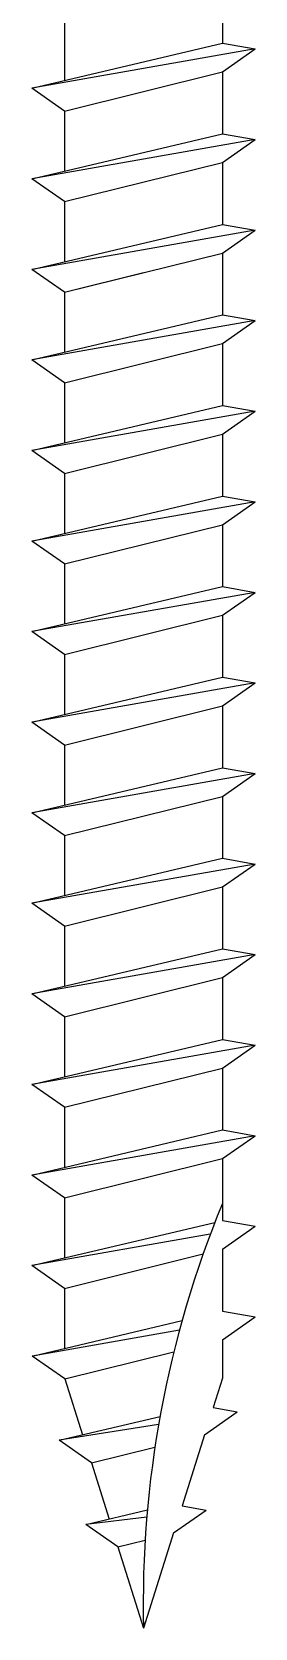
# Model space of a CAD drawing. Header units: inches. Extents: x -2661 to 42767, y -1222 to 9099.
# Drawn here: x 1930.687 to 1930.933, y 1411.547 to 1413.31 of the extents above; entities that cross this region are included whole.
import ezdxf

# ---------------------------------------------------------------- set-up
doc = ezdxf.new("R2010")
doc.units = ezdxf.units.IN
doc.header["$LTSCALE"] = 12
doc.header["$MEASUREMENT"] = 0
doc.layers.get('0').update_dxf_attribs({"linetype": 'CONTINUOUS'})
doc.layers.add('S-FASTENERS', color=2, linetype='CONTINUOUS')
doc.layers.add('S-SIMPSON', color=2, linetype='CONTINUOUS')

# ---------------------------------------------------------------- blocks, each defined once
blk = doc.blocks.new('SDS.25X6-f')
at = {"layer": 'S-SIMPSON', "color": 1}
for p, q in [((0.087, -4.1816), (0.087, -4.25)), ((0.087, -4.1816), (0.087, -4.25)), ((0.087, -4.1816), (0.087, -4.25)), ((0.087, -4.1816), (0.087, -4.25)), ((0.087, -4.1816), (0.087, -4.25)), ((-0.087, -4.2249), (-0.087, -4.2912)), ((-0.087, -4.2249), (-0.087, -4.2912)), ((-0.087, -4.2249), (-0.087, -4.2912)), ((-0.087, -4.2249), (-0.087, -4.2912)), ((-0.087, -4.2249), (-0.087, -4.2912)), ((-0.123, -4.2997), (0.087, -4.25)), ((-0.123, -4.2997), (0.087, -4.25)), ((-0.123, -4.2997), (0.087, -4.25)), ((0.123, -4.2563), (-0.123, -4.2997)), ((0.123, -4.2563), (-0.123, -4.2997)), ((0.123, -4.2563), (-0.123, -4.2997)), ((0.087, -4.25), (0.123, -4.2563)), ((0.087, -4.25), (0.123, -4.2563)), ((0.087, -4.25), (0.123, -4.2563)), ((0.087, -4.2816), (0.123, -4.2563)), ((0.087, -4.2816), (0.123, -4.2563)), ((0.087, -4.2816), (0.123, -4.2563)), ((-0.087, -4.3249), (0.087, -4.2816)), ((-0.087, -4.3249), (0.087, -4.2816)), ((-0.087, -4.3249), (0.087, -4.2816)), ((0.087, -4.2816), (0.087, -4.35)), ((0.087, -4.2816), (0.087, -4.35)), ((0.087, -4.2816), (0.087, -4.35)), ((0.087, -4.2816), (0.087, -4.35)), ((0.087, -4.2816), (0.087, -4.35)), ((0.087, -4.2816), (0.087, -4.35)), ((0.087, -4.2816), (0.087, -4.35)), ((0.087, -4.2816), (0.087, -4.35)), ((-0.087, -4.3249), (-0.123, -4.2997)), ((-0.087, -4.3249), (-0.123, -4.2997)), ((-0.087, -4.3249), (-0.123, -4.2997)), ((-0.087, -4.3249), (-0.087, -4.3912)), ((-0.087, -4.3249), (-0.087, -4.3912)), ((-0.087, -4.3249), (-0.087, -4.3912)), ((-0.087, -4.3249), (-0.087, -4.3912)), ((-0.087, -4.3249), (-0.087, -4.3912)), ((-0.087, -4.3249), (-0.087, -4.3912)), ((-0.087, -4.3249), (-0.087, -4.3912)), ((-0.087, -4.3249), (-0.087, -4.3912)), ((-0.123, -4.3997), (0.087, -4.35)), ((-0.123, -4.3997), (0.087, -4.35)), ((-0.123, -4.3997), (0.087, -4.35)), ((-0.123, -4.3997), (0.087, -4.35)), ((0.087, -4.35), (0.123, -4.3563)), ((0.087, -4.35), (0.123, -4.3563)), ((0.087, -4.35), (0.123, -4.3563)), ((0.087, -4.35), (0.123, -4.3563)), ((0.123, -4.3563), (-0.123, -4.3997)), ((0.123, -4.3563), (-0.123, -4.3997)), ((0.123, -4.3563), (-0.123, -4.3997)), ((0.123, -4.3563), (-0.123, -4.3997)), ((0.087, -4.3816), (0.123, -4.3563)), ((0.087, -4.3816), (0.123, -4.3563)), ((0.087, -4.3816), (0.123, -4.3563)), ((0.087, -4.3816), (0.123, -4.3563)), ((-0.087, -4.4249), (0.087, -4.3816)), ((-0.087, -4.4249), (0.087, -4.3816)), ((-0.087, -4.4249), (0.087, -4.3816)), ((-0.087, -4.4249), (0.087, -4.3816)), ((0.087, -4.3816), (0.087, -4.45)), ((0.087, -4.3816), (0.087, -4.45)), ((0.087, -4.3816), (0.087, -4.45)), ((0.087, -4.3816), (0.087, -4.45)), ((0.087, -4.3816), (0.087, -4.45)), ((0.087, -4.3816), (0.087, -4.45)), ((-0.087, -4.4249), (-0.123, -4.3997)), ((-0.087, -4.4249), (-0.123, -4.3997)), ((-0.087, -4.4249), (-0.123, -4.3997)), ((-0.087, -4.4249), (-0.123, -4.3997)), ((-0.087, -4.4249), (-0.087, -4.4912)), ((-0.087, -4.4249), (-0.087, -4.4912)), ((-0.087, -4.4249), (-0.087, -4.4912)), ((-0.087, -4.4249), (-0.087, -4.4912)), ((-0.087, -4.4249), (-0.087, -4.4912)), ((-0.087, -4.4249), (-0.087, -4.4912)), ((-0.123, -4.4997), (0.087, -4.45)), ((-0.123, -4.4997), (0.087, -4.45)), ((-0.123, -4.4997), (0.087, -4.45)), ((-0.123, -4.4997), (0.087, -4.45)), ((0.123, -4.4563), (-0.123, -4.4997)), ((0.123, -4.4563), (-0.123, -4.4997)), ((0.123, -4.4563), (-0.123, -4.4997)), ((0.123, -4.4563), (-0.123, -4.4997)), ((0.087, -4.45), (0.123, -4.4563)), ((0.087, -4.45), (0.123, -4.4563)), ((0.087, -4.45), (0.123, -4.4563)), ((0.087, -4.45), (0.123, -4.4563)), ((0.087, -4.4816), (0.123, -4.4563)), ((0.087, -4.4816), (0.123, -4.4563)), ((0.087, -4.4816), (0.123, -4.4563)), ((0.087, -4.4816), (0.123, -4.4563)), ((-0.087, -4.5249), (0.087, -4.4816)), ((-0.087, -4.5249), (0.087, -4.4816)), ((-0.087, -4.5249), (0.087, -4.4816)), ((-0.087, -4.5249), (0.087, -4.4816)), ((0.087, -4.4816), (0.087, -4.55)), ((0.087, -4.4816), (0.087, -4.55)), ((0.087, -4.4816), (0.087, -4.55)), ((0.087, -4.4816), (0.087, -4.55)), ((0.087, -4.4816), (0.087, -4.55)), ((0.087, -4.4816), (0.087, -4.55)), ((0.087, -4.4816), (0.087, -4.55)), ((-0.087, -4.5249), (-0.123, -4.4997)), ((-0.087, -4.5249), (-0.123, -4.4997)), ((-0.087, -4.5249), (-0.123, -4.4997)), ((-0.087, -4.5249), (-0.123, -4.4997)), ((-0.087, -4.5249), (-0.123, -4.4997)), ((-0.087, -4.5249), (0, -4.5032)), ((-0.087, -4.5249), (-0.087, -4.5912)), ((-0.087, -4.5249), (-0.087, -4.5912)), ((-0.087, -4.5249), (-0.087, -4.5912)), ((-0.087, -4.5249), (-0.087, -4.5912)), ((-0.087, -4.5249), (-0.087, -4.5912)), ((-0.087, -4.5249), (-0.087, -4.5912)), ((-0.087, -4.5249), (-0.087, -4.5912)), ((-0.123, -4.5997), (0.087, -4.55)), ((-0.123, -4.5997), (0.087, -4.55)), ((-0.123, -4.5997), (0.087, -4.55)), ((-0.123, -4.5997), (0.087, -4.55)), ((0.123, -4.5563), (-0.123, -4.5997)), ((0.123, -4.5563), (-0.123, -4.5997)), ((0.123, -4.5563), (-0.123, -4.5997)), ((0.123, -4.5563), (-0.123, -4.5997)), ((0.087, -4.55), (0.123, -4.5563)), ((0.087, -4.55), (0.123, -4.5563)), ((0.087, -4.55), (0.123, -4.5563)), ((0.087, -4.55), (0.123, -4.5563)), ((0.087, -4.5816), (0.123, -4.5563)), ((0.087, -4.5816), (0.123, -4.5563)), ((0.087, -4.5816), (0.123, -4.5563)), ((0.087, -4.5816), (0.123, -4.5563)), ((-0.087, -4.6249), (0.087, -4.5816)), ((-0.087, -4.6249), (0.087, -4.5816)), ((-0.087, -4.6249), (0.087, -4.5816)), ((-0.087, -4.6249), (0.087, -4.5816)), ((0.087, -4.5816), (0.087, -4.65)), ((0.087, -4.5816), (0.087, -4.65)), ((0.087, -4.5816), (0.087, -4.65)), ((0.087, -4.5816), (0.087, -4.65)), ((0.087, -4.5816), (0.087, -4.65)), ((0.087, -4.5816), (0.087, -4.65)), ((0.087, -4.5816), (0.087, -4.65)), ((-0.087, -4.6249), (-0.123, -4.5997)), ((-0.087, -4.6249), (-0.123, -4.5997)), ((-0.087, -4.6249), (-0.123, -4.5997)), ((-0.087, -4.6249), (-0.123, -4.5997)), ((-0.087, -4.6249), (-0.087, -4.6912)), ((-0.087, -4.6249), (-0.087, -4.6912)), ((-0.087, -4.6249), (-0.087, -4.6912)), ((-0.087, -4.6249), (-0.087, -4.6912)), ((-0.087, -4.6249), (-0.087, -4.6912)), ((-0.087, -4.6249), (-0.087, -4.6912)), ((-0.087, -4.6249), (-0.087, -4.6912)), ((-0.123, -4.6997), (0.087, -4.65)), ((-0.123, -4.6997), (0.087, -4.65)), ((-0.123, -4.6997), (0.087, -4.65)), ((-0.123, -4.6997), (0.087, -4.65)), ((-0.123, -4.6997), (0.087, -4.65)), ((0.087, -4.65), (0.123, -4.6563)), ((0.087, -4.65), (0.123, -4.6563)), ((0.087, -4.65), (0.123, -4.6563)), ((0.087, -4.65), (0.123, -4.6563)), ((0.087, -4.65), (0.123, -4.6563)), ((0.123, -4.6563), (-0.123, -4.6997)), ((0.123, -4.6563), (-0.123, -4.6997)), ((0.123, -4.6563), (-0.123, -4.6997)), ((0.123, -4.6563), (-0.123, -4.6997)), ((0.123, -4.6563), (-0.123, -4.6997)), ((0.087, -4.6816), (0.123, -4.6563)), ((0.087, -4.6816), (0.123, -4.6563)), ((0.087, -4.6816), (0.123, -4.6563)), ((0.087, -4.6816), (0.123, -4.6563)), ((0.087, -4.6816), (0.123, -4.6563)), ((-0.087, -4.7249), (0.087, -4.6816)), ((-0.087, -4.7249), (0.087, -4.6816)), ((-0.087, -4.7249), (0.087, -4.6816)), ((-0.087, -4.7249), (0.087, -4.6816)), ((-0.087, -4.7249), (0.087, -4.6816)), ((0.087, -4.6816), (0.087, -4.75)), ((0.087, -4.6816), (0.087, -4.75)), ((0.087, -4.6816), (0.087, -4.75)), ((0.087, -4.6816), (0.087, -4.75)), ((-0.087, -4.7249), (-0.123, -4.6997)), ((-0.087, -4.7249), (-0.123, -4.6997)), ((-0.087, -4.7249), (-0.123, -4.6997)), ((-0.087, -4.7249), (-0.123, -4.6997)), ((-0.087, -4.7249), (-0.123, -4.6997)), ((-0.087, -4.7249), (-0.087, -4.7912)), ((-0.087, -4.7249), (-0.087, -4.7912)), ((-0.087, -4.7249), (-0.087, -4.7912)), ((-0.087, -4.7249), (-0.087, -4.7912)), ((-0.123, -4.7997), (0.087, -4.75)), ((-0.123, -4.7997), (0.087, -4.75)), ((-0.123, -4.7997), (0.087, -4.75)), ((-0.123, -4.7997), (0.087, -4.75)), ((0.123, -4.7563), (-0.123, -4.7997)), ((0.123, -4.7563), (-0.123, -4.7997)), ((0.123, -4.7563), (-0.123, -4.7997)), ((0.123, -4.7563), (-0.123, -4.7997)), ((0.087, -4.75), (0.123, -4.7563)), ((0.087, -4.75), (0.123, -4.7563)), ((0.087, -4.75), (0.123, -4.7563)), ((0.087, -4.75), (0.123, -4.7563)), ((0.087, -4.7816), (0.123, -4.7563)), ((0.087, -4.7816), (0.123, -4.7563)), ((0.087, -4.7816), (0.123, -4.7563)), ((0.087, -4.7816), (0.123, -4.7563)), ((-0.087, -4.8249), (0.087, -4.7816)), ((-0.087, -4.8249), (0.087, -4.7816)), ((-0.087, -4.8249), (0.087, -4.7816)), ((-0.087, -4.8249), (0.087, -4.7816)), ((0.087, -4.7816), (0.087, -4.85)), ((0.087, -4.7816), (0.087, -4.85)), ((0.087, -4.7816), (0.087, -4.85)), ((0.087, -4.7816), (0.087, -4.85)), ((0.087, -4.7816), (0.087, -4.85)), ((0.087, -4.7816), (0.087, -4.85)), ((-0.087, -4.8249), (-0.123, -4.7997)), ((-0.087, -4.8249), (-0.123, -4.7997)), ((-0.087, -4.8249), (-0.123, -4.7997)), ((-0.087, -4.8249), (-0.123, -4.7997)), ((-0.087, -4.8249), (-0.087, -4.8912)), ((-0.087, -4.8249), (-0.087, -4.8912)), ((-0.087, -4.8249), (-0.087, -4.8912)), ((-0.087, -4.8249), (-0.087, -4.8912)), ((-0.087, -4.8249), (-0.087, -4.8912)), ((-0.087, -4.8249), (-0.087, -4.8912)), ((-0.123, -4.8997), (0.087, -4.85)), ((-0.123, -4.8997), (0.087, -4.85)), ((-0.123, -4.8997), (0.087, -4.85)), ((-0.123, -4.8997), (0.087, -4.85)), ((0.123, -4.8563), (-0.123, -4.8997)), ((0.123, -4.8563), (-0.123, -4.8997)), ((0.123, -4.8563), (-0.123, -4.8997)), ((0.123, -4.8563), (-0.123, -4.8997)), ((0.087, -4.85), (0.123, -4.8563)), ((0.087, -4.85), (0.123, -4.8563)), ((0.087, -4.85), (0.123, -4.8563)), ((0.087, -4.85), (0.123, -4.8563)), ((0.087, -4.8816), (0.123, -4.8563)), ((0.087, -4.8816), (0.123, -4.8563)), ((0.087, -4.8816), (0.123, -4.8563)), ((0.087, -4.8816), (0.123, -4.8563)), ((-0.087, -4.9249), (0.087, -4.8816)), ((-0.087, -4.9249), (0.087, -4.8816)), ((-0.087, -4.9249), (0.087, -4.8816)), ((-0.087, -4.9249), (0.087, -4.8816)), ((0.087, -4.8816), (0.087, -4.95)), ((0.087, -4.8816), (0.087, -4.95)), ((0.087, -4.8816), (0.087, -4.95)), ((0.087, -4.8816), (0.087, -4.95)), ((-0.087, -4.9249), (-0.123, -4.8997)), ((-0.087, -4.9249), (-0.123, -4.8997)), ((-0.087, -4.9249), (-0.123, -4.8997)), ((-0.087, -4.9249), (-0.123, -4.8997)), ((-0.087, -4.9249), (-0.087, -4.9912)), ((-0.087, -4.9249), (-0.087, -4.9912)), ((-0.087, -4.9249), (-0.087, -4.9912)), ((-0.087, -4.9249), (-0.087, -4.9912)), ((-0.123, -4.9997), (0.087, -4.95)), ((-0.123, -4.9997), (0.087, -4.95)), ((-0.123, -4.9997), (0.087, -4.95)), ((-0.123, -4.9997), (0.087, -4.95)), ((0.087, -4.95), (0.123, -4.9563)), ((0.087, -4.95), (0.123, -4.9563)), ((0.087, -4.95), (0.123, -4.9563)), ((0.087, -4.95), (0.123, -4.9563)), ((0.123, -4.9563), (-0.123, -4.9997)), ((0.123, -4.9563), (-0.123, -4.9997)), ((0.123, -4.9563), (-0.123, -4.9997)), ((0.123, -4.9563), (-0.123, -4.9997)), ((0.087, -4.9816), (0.123, -4.9563)), ((0.087, -4.9816), (0.123, -4.9563)), ((0.087, -4.9816), (0.123, -4.9563)), ((0.087, -4.9816), (0.123, -4.9563)), ((-0.087, -5.0249), (0.087, -4.9816)), ((-0.087, -5.0249), (0.087, -4.9816)), ((-0.087, -5.0249), (0.087, -4.9816)), ((-0.087, -5.0249), (0.087, -4.9816)), ((0.087, -4.9816), (0.087, -5.05)), ((-0.087, -5.0249), (-0.123, -4.9997)), ((-0.087, -5.0249), (-0.123, -4.9997)), ((-0.087, -5.0249), (-0.123, -4.9997)), ((-0.087, -5.0249), (-0.123, -4.9997)), ((-0.087, -5.0249), (-0.087, -5.0912)), ((-0.123, -5.0997), (0.087, -5.05)), ((-0.123, -5.0997), (0.087, -5.05)), ((0.123, -5.0563), (-0.123, -5.0997)), ((0.123, -5.0563), (-0.123, -5.0997)), ((0.087, -5.05), (0.123, -5.0563)), ((0.087, -5.05), (0.123, -5.0563)), ((0.087, -5.0816), (0.123, -5.0563)), ((0.087, -5.0816), (0.123, -5.0563)), ((-0.087, -5.1249), (0.087, -5.0816)), ((-0.087, -5.1249), (0.087, -5.0816)), ((0.087, -5.0816), (0.087, -5.15)), ((0.087, -5.0816), (0.087, -5.15)), ((-0.087, -5.1249), (-0.123, -5.0997)), ((-0.087, -5.1249), (-0.123, -5.0997)), ((-0.087, -5.1249), (-0.087, -5.1912)), ((-0.087, -5.1249), (-0.087, -5.1912)), ((-0.123, -5.1997), (0.087, -5.15)), ((-0.123, -5.1997), (0.087, -5.15)), ((0.123, -5.1563), (-0.123, -5.1997)), ((0.123, -5.1563), (-0.123, -5.1997)), ((0.087, -5.15), (0.123, -5.1563)), ((0.087, -5.15), (0.123, -5.1563)), ((0.087, -5.1816), (0.123, -5.1563)), ((0.087, -5.1816), (0.123, -5.1563)), ((-0.087, -5.2249), (0.087, -5.1816)), ((-0.087, -5.2249), (0.087, -5.1816)), ((0.087, -5.1816), (0.087, -5.25)), ((-0.087, -5.2249), (-0.123, -5.1997)), ((-0.087, -5.2249), (-0.123, -5.1997)), ((-0.087, -5.2249), (-0.087, -5.2912)), ((-0.123, -5.2997), (0.087, -5.25)), ((0.087, -5.25), (0.123, -5.2563)), ((0.123, -5.2563), (-0.123, -5.2997)), ((0.087, -5.2816), (0.123, -5.2563)), ((-0.087, -5.3249), (0.087, -5.2816)), ((0.087, -5.2816), (0.087, -5.35)), ((-0.087, -5.3249), (-0.123, -5.2997)), ((-0.087, -5.3249), (-0.087, -5.3912)), ((-0.123, -5.3997), (0.087, -5.35)), ((0.123, -5.3563), (-0.123, -5.3997)), ((0.087, -5.35), (0.123, -5.3563)), ((0.087, -5.3816), (0.123, -5.3563)), ((-0.087, -5.4249), (0.087, -5.3816)), ((0.087, -5.3816), (0.087, -5.45)), ((-0.087, -5.4249), (-0.123, -5.3997)), ((-0.087, -5.4249), (-0.087, -5.4912)), ((-0.123, -5.4997), (0.087, -5.45)), ((0.123, -5.4563), (-0.123, -5.4997)), ((0.087, -5.45), (0.123, -5.4563)), ((0.087, -5.4816), (0.123, -5.4563)), ((-0.087, -5.5249), (0.087, -5.4816)), ((0.087, -5.4816), (0.087, -5.55)), ((-0.087, -5.5249), (-0.123, -5.4997)), ((-0.087, -5.5249), (-0.087, -5.5912)), ((-0.123, -5.5997), (0.0787, -5.552)), ((0.087, -5.55), (0.123, -5.5563)), ((0.0737, -5.565), (-0.123, -5.5997)), ((0.087, -5.5816), (0.123, -5.5563)), ((-0.087, -5.6249), (0.0658, -5.5869)), ((0.087, -5.5816), (0.087, -5.65)), ((-0.087, -5.6249), (-0.123, -5.5997)), ((-0.087, -5.6249), (-0.087, -5.6912)), ((0.087, -5.65), (0.123, -5.6563)), ((0.087, -5.6816), (0.123, -5.6563)), ((-0.1227, -5.6997), (0.0425, -5.6605)), ((0.0396, -5.6711), (-0.1227, -5.6997)), ((0.087, -5.6816), (0.087, -5.7241)), ((-0.0867, -5.7249), (-0.1227, -5.6997)), ((-0.0867, -5.7249), (0.0334, -5.6949)), ((-0.0867, -5.7249), (-0.0673, -5.7865)), ((0.087, -5.7241), (0.0768, -5.7566)), ((0.0673, -5.7865), (0.1033, -5.7613)), ((0.0768, -5.7566), (0.1033, -5.7613)), ((-0.0931, -5.7926), (0.0182, -5.7663)), ((0.0166, -5.7751), (-0.0931, -5.7926)), ((-0.0575, -5.8176), (-0.0931, -5.7926)), ((0.0673, -5.7865), (0.0425, -5.8651)), ((-0.0575, -5.8176), (0.0126, -5.8001)), ((-0.0575, -5.8176), (-0.038, -5.8796)), ((0.0425, -5.8651), (0.0691, -5.8698)), ((-0.0635, -5.8856), (0.0043, -5.8696)), ((0.0036, -5.8774), (-0.0635, -5.8856)), ((-0.0283, -5.9103), (-0.0635, -5.8856)), ((0.0331, -5.895), (0.0691, -5.8698)), ((-0.0283, -5.9103), (0.0018, -5.9028)), ((0.0331, -5.895), (0, -6)), ((-0.0283, -5.9103), (0, -6))]:
    blk.add_line(p, q, dxfattribs=at)
blk.add_arc((1.1585, -5.9726), 1.1588, 157.6147, 181.3564, dxfattribs=at)
blk = doc.blocks.new('*U1812')
at = {"layer": 'S-FASTENERS'}
blk.add_blockref('SDS.25X6-f', (0, 0), dxfattribs=at)
blk = doc.blocks.new('WALL_SILL_2x4')
at = {"layer": 'S-FASTENERS'}
blk.add_blockref('*U1812', (-1, 1.5), dxfattribs=at)

msp = doc.modelspace()

# ---------------------------------------------------------------- block references
msp.add_blockref('WALL_SILL_2x4', (1931.80984, 1416.0471))

doc.saveas('drawing.dxf')
